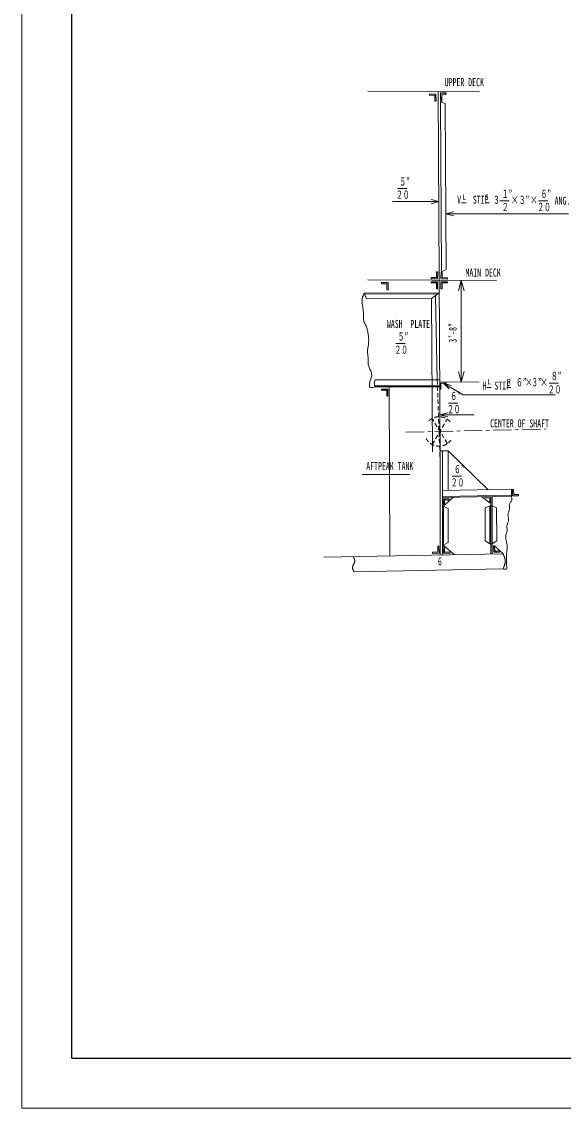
# Model space of a CAD drawing. Units: millimetres, scale not verified. Extents: x -16408 to 16408, y -11606 to 11606.
# Drawn here: x -16408 to -10457, y -11606 to 338 of the extents above; entities that cross this region are included whole.
import ezdxf
from ezdxf.enums import TextEntityAlignment as Align

# ---------------------------------------------------------------- set-up
doc = ezdxf.new("R2010")
doc.units = ezdxf.units.MM
doc.header["$LTSCALE"] = 40
doc.linetypes.add('CHAIN1', pattern=[8, 5, -1, 1, -1])
doc.linetypes.add('DASHED1', pattern=[1.8, 1.2, -0.6])
for name, color, linetype, lineweight in [('0-0_0', 3, 'Continuous', 18), ('0-1_芯', 4, 'CHAIN1', 18), ('0-2_寸法', 2, 'Continuous', 18), ('0-F_枠', 3, 'Continuous', 18)]:
    doc.layers.add(name, color=color, linetype=linetype, lineweight=lineweight)
doc.styles.add('ＭＳ ゴシック', font='')
doc.styles.get('ＭＳ ゴシック').set_extended_font_data('MS Gothic')

msp = doc.modelspace()

# ---------------------------------------------------------------- linework, layer by layer
at = {"layer": '0-0_0'}
for p, q in [((-12605.17, -426.64), (-11376.39, -433.34)), ((-11927.71, -468.44), (-11927.65, -455.74)), ((-11830.87, -430.86), (-11810, -4509.06)), ((-11805.4, -443.7), (-11742.91, -444.04)), ((-11805.4, -443.7), (-11805.01, -520.79)), ((-11805.39, -446.15), (-11754.6, -445.02)), ((-11803.31, -539.22), (-11805.39, -446.15)), ((-11792.64, -456.47), (-11792.31, -520.72)), ((-11792.64, -456.47), (-11742.98, -456.74)), ((-11792.41, -458.56), (-11754.32, -457.71)), ((-11790.61, -538.94), (-11792.41, -458.56)), ((-11754.32, -457.71), (-11754.6, -445.02)), ((-11742.98, -456.74), (-11742.91, -444.04)), ((-11805.01, -520.79), (-11792.31, -520.72)), ((-11804.89, -543.18), (-11795.34, -2409.64)), ((-11754, -561.36), (-11804.89, -543.18)), ((-11790.61, -538.94), (-11803.31, -539.22)), ((-11754, -561.36), (-11744.67, -2384)), ((-11795.34, -2409.64), (-11744.67, -2384)), ((-12605.17, -2499.96), (-11192.45, -2507.66)), ((-11909.61, -2474.68), (-11909.68, -2487.38)), ((-11909.68, -2487.38), (-11838.18, -2487.77)), ((-11909.61, -2474.68), (-11850.67, -2475.01)), ((-11838.18, -2487.77), (-11836.93, -2410.17)), ((-11801.82, -2488.36), (-11800.56, -2410.76)), ((-11730.34, -2490.27), (-11801.82, -2488.36)), ((-11730, -2477.58), (-11788.92, -2476)), ((-11730, -2477.58), (-11730.34, -2490.27)), ((-12454.71, -2542.09), (-12454.64, -2529.39)), ((-12454.71, -2542.09), (-12395.77, -2542.41)), ((-12454.64, -2529.39), (-12383.14, -2529.78)), ((-12383.14, -2529.78), (-12382.74, -2607.39)), ((-11909.93, -2532.82), (-11909.86, -2520.12)), ((-11909.93, -2532.82), (-11850.99, -2533.14)), ((-11909.86, -2520.12), (-11838.35, -2520.51)), ((-11838.35, -2520.51), (-11837.96, -2598.12)), ((-11730.49, -2519.19), (-11801.99, -2520.32)), ((-11801.99, -2520.32), (-11801.58, -2597.93)), ((-11730.29, -2531.88), (-11789.23, -2532.82)), ((-11730.29, -2531.88), (-11730.49, -2519.19)), ((-11819.56, -2641.16), (-12644.04, -2645.44)), ((-11836.86, -2653.95), (-12639.19, -2658.12)), ((-11906.07, -2705.11), (-11819.56, -2641.16)), ((-11906.07, -2705.11), (-11895.78, -4389.31)), ((-11862.81, -2673.13), (-11842.19, -3600.04)), ((-11814.65, -3663.54), (-12529.64, -3663.54)), ((-11814.65, -3600.04), (-12524.14, -3600.04)), ((-11814.65, -3676.24), (-12524.14, -3676.24)), ((-12455.82, -3711.96), (-12455.75, -3699.26)), ((-12455.75, -3699.26), (-12384.25, -3699.65)), ((-12384.25, -3699.65), (-12383.85, -3777.25)), ((-12371.67, -3676.24), (-12362.17, -5532.78)), ((-11814.54, -3621.89), (-11382.48, -3624.24)), ((-11814.54, -3621.89), (-11814.13, -3699.49)), ((-11742.85, -3634.97), (-11801.77, -3634.39)), ((-11742.85, -3634.97), (-11743.05, -3622.28)), ((-12455.82, -3711.96), (-12396.88, -3712.28)), ((-11784.6, -4380.32), (-11784.6, -5522.63)), ((-11721.1, -4380.32), (-11284.22, -4806.68)), ((-11810, -4509.06), (-11810, -5522.63)), ((-11784.6, -4816.35), (-11027.92, -4801.73)), ((-11783.37, -4879.84), (-11026.7, -4865.22)), ((-11783.13, -4892.54), (-11026.45, -4877.92)), ((-11762.25, -4975.3), (-11669.98, -4890.35)), ((-11265.67, -4951.87), (-11351.69, -4884.2)), ((-11316.92, -4883.53), (-11317.25, -4896.23)), ((-11265.45, -4895.28), (-11265.67, -4951.87)), ((-11252.69, -4882.29), (-11252.42, -5512.54)), ((-11239.99, -4882.04), (-11239.72, -5512.58)), ((-11027.92, -4801.73), (-11026.45, -4877.92)), ((-11016.58, -4802.67), (-11003.89, -4802.24)), ((-11014.19, -4873.07), (-11016.58, -4802.67)), ((-11001.92, -4860.16), (-11003.89, -4802.24)), ((-10950.05, -4872.16), (-10950.19, -4859.46)), ((-11774.95, -4975.25), (-11774.67, -4905.62)), ((-11774.95, -4975.25), (-11762.25, -4975.3)), ((-11710.46, -4907.37), (-11774.67, -4905.62)), ((-11771.9, -4985.21), (-11722.05, -5011.57)), ((-11762.02, -4918.72), (-11762.25, -4975.3)), ((-11722.05, -5386.67), (-11722.05, -5011.57)), ((-11710.46, -4907.37), (-11710.22, -4920.07)), ((-11265.35, -4981.64), (-11316.14, -5006.72)), ((-11316.14, -5006.72), (-11315.98, -5368.84)), ((-11252.97, -4951.92), (-11265.67, -4951.87)), ((-11265.35, -4981.64), (-11239.95, -4981.63)), ((-11265.35, -4981.64), (-11265.17, -5401.16)), ((-11239.95, -4981.63), (-11189.14, -5006.67)), ((-11189.14, -5006.67), (-11188.98, -5368.79)), ((-11265.17, -5401.16), (-11315.98, -5368.84)), ((-11239.77, -5401.15), (-11188.98, -5368.79)), ((-11894.13, -5493.02), (-11835.2, -5492.1)), ((-11894.13, -5493.02), (-11893.93, -5505.72)), ((-11822.43, -5504.6), (-11822.83, -5426.99)), ((-11773.32, -5504.18), (-11775.38, -5426.6)), ((-11762.68, -5426.26), (-11657.36, -5519.83)), ((-11702.03, -5490.35), (-11760.96, -5491.28)), ((-11702.03, -5490.35), (-11701.83, -5503.05)), ((-11265.17, -5401.16), (-11239.77, -5401.15)), ((-11224.2, -5422.85), (-11211.51, -5422.42)), ((-11221.81, -5493.25), (-11224.2, -5422.85)), ((-11209.54, -5480.35), (-11211.51, -5422.42)), ((-11211.51, -5422.42), (-11118.57, -5509.93)), ((-11157.67, -5492.34), (-11157.81, -5479.64)), ((-13087.78, -5546.12), (-11118.57, -5509.93)), ((-11893.93, -5505.72), (-11822.43, -5504.6)), ((-11701.83, -5503.05), (-11773.32, -5504.18)), ((-12757.17, -5707.23), (-11119.76, -5677.14))]:
    msp.add_line(p, q, dxfattribs=at)
at = {"layer": '0-0_0', "color": 1, "linetype": 'DASHED1'}
for p, q in [((-11842.19, -3600.04), (-11810, -4509.06)), ((-11730.81, -4299.17), (-11898.02, -4022.82)), ((-11896.26, -4309.45), (-11731.76, -4031.55))]:
    msp.add_line(p, q, dxfattribs=at)
at = {"layer": '0-0_0'}
for points in [[(-11927.71, -468.44), (-11868.77, -468.76), (-11868.44, -533.8), (-11855.74, -533.73)], [(-11927.65, -455.74), (-11856.14, -456.13), (-11855.74, -533.73)], [(-11850.67, -2475.01), (-11849.63, -2409.97), (-11836.93, -2410.17)], [(-11788.92, -2476), (-11787.87, -2410.97), (-11800.56, -2410.76)], [(-12395.77, -2542.41), (-12395.44, -2607.45), (-12382.74, -2607.39)], [(-11850.99, -2533.14), (-11850.66, -2598.18), (-11837.96, -2598.12)], [(-11789.23, -2532.82), (-11788.88, -2597.86), (-11801.58, -2597.93)], [(-12653.89, -2886.77), (-12653.67, -2875.55), (-12653.6, -2864.33), (-12653.83, -2853.12), (-12654.55, -2841.92), (-12655.73, -2830.76), (-12657.26, -2819.65), (-12659.03, -2808.57), (-12660.93, -2797.51), (-12662.87, -2786.46), (-12664.72, -2775.39), (-12666.37, -2764.29), (-12667.71, -2753.16), (-12668.61, -2741.97), (-12668.92, -2730.76), (-12668.49, -2719.55), (-12667.19, -2708.41), (-12664.9, -2697.43), (-12661.71, -2686.67), (-12657.84, -2676.14), (-12653.49, -2665.8), (-12648.84, -2655.59), (-12644.04, -2645.44)], [(-11906.07, -2705.11), (-12619.76, -2708.82), (-12644.04, -2645.44)], [(-12606.02, -3314.56), (-12606.9, -3303.38), (-12607.43, -3292.17), (-12607.44, -3280.95), (-12606.83, -3269.75), (-12605.72, -3258.59), (-12604.26, -3247.46), (-12602.59, -3236.37), (-12600.86, -3225.28), (-12599.22, -3214.18), (-12597.81, -3203.05), (-12596.75, -3191.88), (-12596.04, -3180.68), (-12595.67, -3169.47), (-12595.63, -3158.25), (-12595.9, -3147.03), (-12596.47, -3135.83), (-12597.34, -3124.64), (-12598.47, -3113.48), (-12599.86, -3102.34), (-12601.51, -3091.25), (-12603.38, -3080.18), (-12605.49, -3069.16), (-12607.85, -3058.19), (-12610.52, -3047.3), (-12613.53, -3036.49), (-12616.91, -3025.79), (-12620.69, -3015.23), (-12624.91, -3004.83), (-12629.51, -2994.6), (-12634.27, -2984.44), (-12638.97, -2974.25), (-12643.39, -2963.93), (-12647.26, -2953.41), (-12650.3, -2942.61), (-12652.33, -2931.58), (-12653.49, -2920.42), (-12653.99, -2909.21), (-12654.06, -2897.99), (-12653.89, -2886.77)], [(-12524.14, -3676.24), (-12534.95, -3679.24), (-12545.83, -3681.98), (-12556.85, -3684.1), (-12568.03, -3684.87), (-12578.86, -3682.35), (-12585.94, -3673.94), (-12588.22, -3663), (-12588.03, -3651.79), (-12586.54, -3640.67), (-12584.25, -3629.69), (-12581.4, -3618.84), (-12578.11, -3608.11), (-12574.48, -3597.5), (-12570.55, -3586.99), (-12566.64, -3576.47), (-12563.41, -3565.73), (-12561.72, -3554.65), (-12561.88, -3543.45), (-12563.49, -3532.35), (-12566.16, -3521.45), (-12569.57, -3510.77), (-12573.48, -3500.25), (-12577.7, -3489.85), (-12582.05, -3479.51), (-12586.38, -3469.16), (-12590.53, -3458.74), (-12594.31, -3448.17), (-12597.53, -3437.42), (-12599.96, -3426.47), (-12601.42, -3415.35), (-12602.03, -3404.15), (-12602.11, -3392.93), (-12601.97, -3381.71), (-12601.9, -3370.49), (-12602.18, -3359.28), (-12602.88, -3348.08), (-12603.86, -3336.9), (-12604.95, -3325.73), (-12606.02, -3314.56)], [(-11801.77, -3634.39), (-11801.43, -3699.43), (-11814.13, -3699.49)], [(-12396.88, -3712.28), (-12396.55, -3777.32), (-12383.85, -3777.25)], [(-11810.66, -4380.32), (-11721.1, -4380.32), (-11721.1, -4815.12)], [(-11026.45, -4877.92), (-11024.93, -4886.37), (-11023.63, -4894.86), (-11022.78, -4903.41), (-11022.7, -4911.99), (-11023.74, -4920.51), (-11026.29, -4928.7), (-11030.48, -4936.17), (-11035.7, -4942.99), (-11041.13, -4949.65), (-11046.04, -4956.69), (-11049.36, -4964.58), (-11050.21, -4973.1), (-11049.48, -4981.65), (-11048.19, -4990.15), (-11047.14, -4998.67), (-11046.99, -5007.25), (-11047.79, -5015.8), (-11049.35, -5024.24), (-11051.45, -5032.57), (-11053.89, -5040.81), (-11056.48, -5049), (-11059.03, -5057.2), (-11061.36, -5065.47), (-11063.23, -5073.85), (-11064.42, -5082.35), (-11064.67, -5090.93), (-11063.79, -5099.47), (-11062.09, -5107.88), (-11060.16, -5116.25), (-11058.57, -5124.69), (-11057.97, -5133.25), (-11058.68, -5141.81), (-11060.43, -5150.21), (-11062.88, -5158.44), (-11065.71, -5166.55), (-11068.68, -5174.61), (-11071.53, -5182.71), (-11074.02, -5190.93), (-11075.85, -5199.32)], [(-11771.9, -4985.21), (-11771.9, -5416.53), (-11722.05, -5386.67)], [(-11075.85, -5199.32), (-11076.72, -5207.86), (-11076.53, -5216.44), (-11075.71, -5224.99), (-11074.75, -5233.53), (-11074.12, -5242.09), (-11074.31, -5250.68), (-11075.49, -5259.18), (-11077.4, -5267.55), (-11079.76, -5275.81), (-11082.31, -5284.01), (-11084.82, -5292.23), (-11087.05, -5300.52), (-11088.74, -5308.94), (-11089.75, -5317.47), (-11090.11, -5326.05), (-11089.9, -5334.63), (-11089.16, -5343.19), (-11087.97, -5351.7), (-11086.39, -5360.14), (-11084.47, -5368.51), (-11082.34, -5376.83), (-11080.12, -5385.13), (-11077.93, -5393.43), (-11075.91, -5401.78), (-11074.18, -5410.19), (-11072.91, -5418.69), (-11072.23, -5427.25), (-11072.28, -5435.83), (-11072.95, -5444.39), (-11074.04, -5452.91), (-11075.32, -5461.41), (-11076.63, -5469.9), (-11077.76, -5478.41), (-11078.56, -5486.96), (-11079.02, -5495.54), (-11079.22, -5504.13), (-11079.27, -5512.71), (-11079.25, -5521.3), (-11079.25, -5529.89)], [(-11835.2, -5492.1), (-11835.53, -5427.06), (-11822.83, -5426.99)], [(-11760.96, -5491.28), (-11762.68, -5426.26), (-11775.38, -5426.6)], [(-12768.3, -5641.54), (-12767.65, -5639.88), (-12766.96, -5638.24), (-12766.26, -5636.6), (-12765.54, -5634.97), (-12764.8, -5633.35), (-12764.06, -5631.73), (-12763.3, -5630.12), (-12762.53, -5628.51), (-12761.77, -5626.9), (-12760.99, -5625.29), (-12760.22, -5623.69), (-12759.45, -5622.08), (-12758.69, -5620.47), (-12757.93, -5618.86), (-12757.18, -5617.24), (-12756.45, -5615.62), (-12755.73, -5613.99), (-12755.02, -5612.35), (-12754.34, -5610.71), (-12753.68, -5609.05), (-12753.04, -5607.39), (-12752.44, -5605.71), (-12751.87, -5604.02), (-12751.34, -5602.32), (-12750.86, -5600.61), (-12750.42, -5598.88), (-12750.03, -5597.14), (-12749.7, -5595.39), (-12749.43, -5593.63), (-12749.22, -5591.86), (-12749.09, -5590.08), (-12749.04, -5588.3), (-12749.06, -5586.52), (-12749.14, -5584.74), (-12749.3, -5582.96), (-12749.52, -5581.2), (-12749.8, -5579.44), (-12750.13, -5577.69), (-12750.52, -5575.95)], [(-12750.52, -5575.95), (-12750.96, -5574.22), (-12751.44, -5572.5), (-12751.96, -5570.8), (-12752.52, -5569.11), (-12753.12, -5567.43), (-12753.75, -5565.76), (-12754.41, -5564.11), (-12755.09, -5562.46), (-12755.8, -5560.83), (-12756.54, -5559.21), (-12757.29, -5557.59), (-12758.06, -5555.98), (-12758.84, -5554.38), (-12759.64, -5552.79), (-12760.45, -5551.2), (-12761.28, -5549.62), (-12762.11, -5548.05), (-12762.94, -5546.48), (-12763.79, -5544.91), (-12764.64, -5543.34), (-12765.49, -5541.77), (-12766.34, -5540.21)], [(-11079.25, -5529.89), (-11079.34, -5538.48), (-11079.51, -5547.07), (-11079.73, -5555.66), (-11079.99, -5564.24), (-11080.27, -5572.83), (-11080.55, -5581.41), (-11080.8, -5590), (-11080.98, -5598.58), (-11081.05, -5607.17), (-11080.96, -5615.76), (-11080.69, -5624.35), (-11080.2, -5632.92), (-11079.49, -5641.48), (-11078.55, -5650.02), (-11077.4, -5658.53), (-11076.63, -5667.08), (-11078.51, -5675.32), (-11085.69, -5679.66), (-11094.23, -5680.4), (-11102.79, -5679.78), (-11111.29, -5678.57), (-11119.76, -5677.14)], [(-11119.76, -5677.14), (-11119.06, -5675.53), (-11118.35, -5673.93), (-11117.65, -5672.32), (-11116.95, -5670.72), (-11116.24, -5669.11), (-11115.55, -5667.5), (-11114.85, -5665.89), (-11114.16, -5664.28), (-11113.47, -5662.67), (-11112.78, -5661.06), (-11112.1, -5659.44), (-11111.43, -5657.82), (-11110.75, -5656.2), (-11110.09, -5654.58), (-11109.43, -5652.96), (-11108.78, -5651.33), (-11108.13, -5649.7), (-11107.5, -5648.07), (-11106.87, -5646.43), (-11106.25, -5644.79), (-11105.64, -5643.15), (-11105.04, -5641.5), (-11104.45, -5639.85), (-11103.87, -5638.2), (-11103.3, -5636.54), (-11102.75, -5634.87), (-11102.21, -5633.21), (-11101.68, -5631.54), (-11101.17, -5629.86), (-11100.67, -5628.18), (-11100.18, -5626.49), (-11099.72, -5624.8), (-11099.27, -5623.11), (-11098.84, -5621.41), (-11098.43, -5619.71), (-11098.03, -5618), (-11097.66, -5616.28), (-11097.31, -5614.57), (-11096.98, -5612.85)], [(-11104.25, -5545.73), (-11104.83, -5544.07), (-11105.42, -5542.42), (-11106.02, -5540.77), (-11106.63, -5539.13), (-11107.24, -5537.49), (-11107.87, -5535.85), (-11108.5, -5534.22), (-11109.14, -5532.59), (-11109.79, -5530.96), (-11110.44, -5529.33), (-11111.1, -5527.71), (-11111.77, -5526.08), (-11112.43, -5524.46), (-11113.11, -5522.84), (-11113.78, -5521.23), (-11114.46, -5519.61), (-11115.14, -5517.99), (-11115.83, -5516.38), (-11116.51, -5514.77), (-11117.2, -5513.15), (-11117.89, -5511.54), (-11118.57, -5509.93)], [(-11096.98, -5612.85), (-11096.67, -5611.12), (-11096.39, -5609.39), (-11096.13, -5607.66), (-11095.9, -5605.92), (-11095.69, -5604.18), (-11095.51, -5602.43), (-11095.35, -5600.69), (-11095.23, -5598.94), (-11095.13, -5597.19), (-11095.07, -5595.44), (-11095.03, -5593.69), (-11095.03, -5591.93), (-11095.06, -5590.18), (-11095.12, -5588.43), (-11095.21, -5586.68), (-11095.33, -5584.93), (-11095.47, -5583.18), (-11095.65, -5581.44), (-11095.85, -5579.7), (-11096.08, -5577.96), (-11096.33, -5576.22), (-11096.61, -5574.49), (-11096.91, -5572.77), (-11097.23, -5571.04), (-11097.57, -5569.32), (-11097.94, -5567.61), (-11098.32, -5565.9), (-11098.73, -5564.19), (-11099.15, -5562.49), (-11099.59, -5560.8), (-11100.05, -5559.1), (-11100.53, -5557.42), (-11101.02, -5555.73), (-11101.52, -5554.06), (-11102.04, -5552.38), (-11102.57, -5550.71), (-11103.12, -5549.05), (-11103.68, -5547.38), (-11104.25, -5545.73)], [(-12757.17, -5707.23), (-12758, -5705.65), (-12758.83, -5704.08), (-12759.66, -5702.5), (-12760.48, -5700.92), (-12761.3, -5699.33), (-12762.11, -5697.75), (-12762.91, -5696.15), (-12763.7, -5694.56), (-12764.47, -5692.95), (-12765.22, -5691.34), (-12765.96, -5689.71), (-12766.68, -5688.08), (-12767.38, -5686.44), (-12768.04, -5684.79), (-12768.69, -5683.13), (-12769.3, -5681.46), (-12769.87, -5679.77), (-12770.41, -5678.07), (-12770.9, -5676.36), (-12771.36, -5674.64), (-12771.76, -5672.9), (-12772.11, -5671.15), (-12772.4, -5669.39), (-12772.63, -5667.63), (-12772.8, -5665.85), (-12772.89, -5664.08), (-12772.92, -5662.29), (-12772.87, -5660.51), (-12772.74, -5658.74), (-12772.54, -5656.97), (-12772.27, -5655.2), (-12771.94, -5653.45), (-12771.56, -5651.71), (-12771.12, -5649.99), (-12770.63, -5648.27), (-12770.1, -5646.57), (-12769.54, -5644.88), (-12768.94, -5643.2), (-12768.3, -5641.54)]]:
    msp.add_lwpolyline(points, dxfattribs=at)
for centre, radius, start, end in [((-12453.53, -3638.14), 80.24, 151.65087, 208.34913), ((-11487.75, 5889.38), 10786.95, 270.90566, 271.18089), ((-10829.38, -15623.76), 10752.28, 90.64303, 90.98486), ((-10829.52, -15611.07), 10752.28, 90.64303, 90.91871), ((-11455.21, 5863.87), 10786.95, 268.37009, 268.64533), ((-11036.99, -16243.95), 10752.28, 90.64303, 90.98486), ((-11037.14, -16231.25), 10752.28, 90.64303, 90.91871)]:
    msp.add_arc(centre, radius, start, end, dxfattribs=at)
at = {"layer": '0-0_0', "color": 1, "linetype": 'DASHED1'}
for start, end in [(40.69092, 139.91636), (208.03912, 323.65891)]:
    msp.add_arc((-11822.16, -4165.68), 161.75, start, end, dxfattribs=at)
at = {"layer": '0-1_芯'}
msp.add_line((-12187.27, -4174.06), (-10646.05, -4138.66), dxfattribs=at)
at = {"layer": '0-2_寸法'}
for p, q in [((-12279.99, -1495.16), (-12177.39, -1495.16)), ((-11824.68, -1639.2), (-12332.5, -1639.2)), ((-11575.74, -1652.76), (-11524.12, -1652.76)), ((-11314.67, -1652.76), (-11272.12, -1652.76)), ((-11154.47, -1630.77), (-11051.87, -1630.77)), ((-10727.92, -1630.77), (-10625.33, -1630.77)), ((-11747.8, -1772.71), (-10400.51, -1772.71)), ((-11577.62, -2505.56), (-11608.68, -2621.47)), ((-11577.62, -2505.56), (-11577.62, -3623.18)), ((-11577.62, -2505.56), (-11546.56, -2621.47)), ((-12297.6, -3198.87), (-12195, -3198.87)), ((-11577.62, -3623.18), (-11608.68, -3507.27)), ((-11577.62, -3623.18), (-11546.56, -3507.27)), ((-11772.31, -3634.68), (-11699.13, -3678.6)), ((-11699.13, -3678.6), (-11558.02, -3763.28)), ((-11295.46, -3681), (-11249.83, -3681)), ((-11077.97, -3681), (-11033.7, -3681)), ((-10612.77, -3635.31), (-10510.17, -3635.31)), ((-11558.02, -3763.28), (-10547.33, -3763.28)), ((-11719.91, -3853.35), (-11617.32, -3853.35)), ((-11812.16, -3983.38), (-11437.92, -3983.38)), ((-12667, -4639.97), (-12144.53, -4639.97)), ((-11678.82, -4657.51), (-11576.23, -4657.51))]:
    msp.add_line(p, q, dxfattribs=at)
for points in [[(-11910.03, -1616.33), (-11824.68, -1639.2), (-11910.03, -1662.07)], [(-11662.46, -1795.57), (-11747.8, -1772.71), (-11662.46, -1749.84)], [(-11710.9, -3698.2), (-11772.31, -3634.68), (-11687.36, -3658.99)], [(-11726.81, -4006.24), (-11812.16, -3983.38), (-11726.81, -3960.51)]]:
    msp.add_lwpolyline(points, dxfattribs=at)
at = {"layer": '0-F_枠'}
msp.add_line((-16408.2, -11605.8), (-16408.2, 11605.8), dxfattribs=at)
at = {"layer": '0-F_枠', "lineweight": 25}
msp.add_line((-15856.2, -11053.8), (-15856.2, 11053.8), dxfattribs=at)
at = {"layer": '0-F_枠'}
msp.add_lwpolyline([(-16408.2, -11605.8), (16408.2, -11605.8), (16408.2, 11605.8)], dxfattribs=at)
at = {"layer": '0-F_枠', "lineweight": 25}
msp.add_lwpolyline([(-15856.2, -11053.8), (15855.92, -11053.8), (15855.92, 11053.8)], dxfattribs=at)

# ---------------------------------------------------------------- texts
at = {"layer": '0-2_寸法', "style": 'ＭＳ ゴシック'}
for s, height, width, p in [('UPPER DECK', 87.98, 0.6, (-11760.13, -396.25)), ('５”', 87.98, 0.6, (-12258.72, -1489.19)), ('２０', 87.98, 0.6, (-12294.06, -1634.63)), ('１”', 87.98, 0.6, (-11133.21, -1624.8)), ('６”', 87.98, 0.6, (-10706.66, -1624.8)), ('V   STIF    ', 87.98, 0.6, (-11623.19, -1688.76)), ('L', 58.65, 0.9, (-11568.44, -1635.36)), ('S', 58.65, 0.9, (-11322.12, -1636.13)), ('３', 87.98, 0.6, (-11228.5, -1689.93)), ('２', 87.98, 0.6, (-11132.55, -1770.24)), ('×', 87.98, 0.6, (-11033.53, -1691.1)), ('３”', 87.98, 0.6, (-10945.67, -1690.93)), ('×', 87.98, 0.6, (-10823.76, -1690.93)), ('２０', 87.98, 0.6, (-10742, -1770.24)), ('ANG.', 87.98, 0.6, (-10552.05, -1700.14)), ('MAIN DECK', 87.98, 0.6, (-11532.29, -2489.63)), ('WASH  PLATE', 87.98, 0.6, (-12395.52, -3054.09)), ('５”', 87.98, 0.6, (-12276.33, -3192.9)), ('２０', 87.98, 0.6, (-12311.67, -3338.34)), ('６”', 87.98, 0.6, (-10975.88, -3695.48)), ('３”', 87.98, 0.6, (-10808.49, -3695.48)), ('８”', 87.98, 0.6, (-10592.88, -3627.3)), ('H  STIF   ', 87.98, 0.6, (-11344.09, -3732.01)), ('L', 58.65, 0.9, (-11294.14, -3663.6)), ('R', 58.65, 0.9, (-11077.14, -3663.75)), ('×', 87.98, 0.6, (-10878.72, -3695.48)), ('×', 87.98, 0.6, (-10711.79, -3695.64)), ('２０', 87.98, 0.6, (-10626.84, -3774.78)), ('６”', 87.98, 0.6, (-11698.65, -3847.38)), ('２０', 87.98, 0.6, (-11733.99, -3992.82)), ('CENTER OF SHAFT', 87.98, 0.6, (-11260.75, -4147.08)), ('AFTPEAK TANK', 87.98, 0.6, (-12622.24, -4616.63)), ('６”', 87.98, 0.6, (-11657.56, -4651.54)), ('２０', 87.98, 0.6, (-11692.9, -4796.98)), ('6', 87.98, 0.6, (-11834.13, -5662.85))]:
    msp.add_text(s, height=height, dxfattribs=dict(at, width=width)).set_placement(p, align=Align.BOTTOM_LEFT)
at = {"layer": '0-2_寸法', "style": 'ＭＳ ゴシック', "width": 0.6}
msp.add_text('3\'-8"', height=87.98, rotation=90, dxfattribs=at).set_placement((-11601.71, -3189.73), align=Align.BOTTOM_LEFT)

doc.saveas('drawing.dxf')
